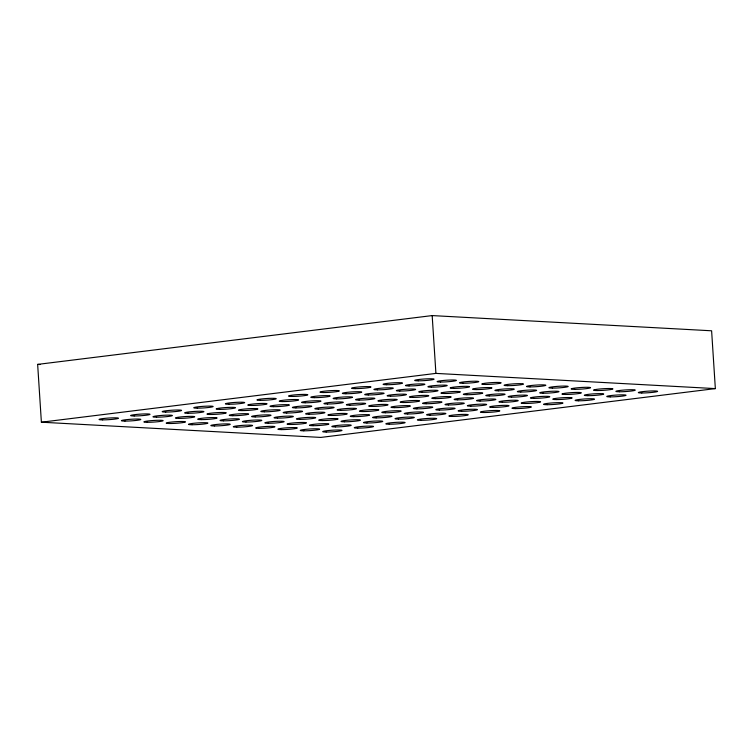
<?xml version="1.0" encoding="UTF-8"?>
<svg xmlns="http://www.w3.org/2000/svg" width="753" height="753" viewBox="0 0 753 753"><rect width="100%" height="100%" fill="white"/><g stroke="black" fill="none" stroke-linecap="round" stroke-linejoin="round"><path stroke-width="1.13" d="M37.65 364.396L432.175 315.582L711.613 330.793L715.35 388.604L320.825 437.418L41.387 422.207L37.65 364.396L39.994 364.527M41.387 422.207L435.912 373.394L715.35 388.604M432.175 315.582L435.912 373.394M326.162 432.034A9.685 0.809 -3.7 0 0 341.871 430.537A9.685 0.809 -3.7 0 0 328.976 430.471A9.685 0.809 -3.7 0 0 326.162 432.034M303.807 430.82A9.685 0.809 -3.7 0 0 319.517 429.323A9.685 0.809 -3.7 0 0 306.622 429.248A9.685 0.809 -3.7 0 0 303.807 430.82M259.098 428.382A9.685 0.809 -3.7 0 0 274.798 426.885A9.685 0.809 -3.7 0 0 261.912 426.819A9.685 0.809 -3.7 0 0 259.098 428.382M281.453 429.605A9.685 0.809 -3.7 0 0 297.162 428.109A9.685 0.809 -3.7 0 0 284.267 428.033A9.685 0.809 -3.7 0 0 281.453 429.605M214.389 425.953A9.685 0.809 -3.7 0 0 230.089 424.457A9.685 0.809 -3.7 0 0 217.203 424.381A9.685 0.809 -3.7 0 0 214.389 425.953M169.679 423.515A9.685 0.809 -3.7 0 0 185.379 422.019A9.685 0.809 -3.7 0 0 172.493 421.953A9.685 0.809 -3.7 0 0 169.679 423.515M192.034 424.739A9.685 0.809 -3.7 0 0 207.734 423.242A9.685 0.809 -3.7 0 0 194.848 423.167A9.685 0.809 -3.7 0 0 192.034 424.739M236.743 427.167A9.685 0.809 -3.7 0 0 252.443 425.671A9.685 0.809 -3.7 0 0 239.558 425.605A9.685 0.809 -3.7 0 0 236.743 427.167M124.96 421.087A9.685 0.809 -3.7 0 0 140.67 419.59A9.685 0.809 -3.7 0 0 127.784 419.515A9.685 0.809 -3.7 0 0 124.96 421.087M102.606 419.873A9.685 0.809 -3.7 0 0 118.315 418.376A9.685 0.809 -3.7 0 0 105.429 418.301A9.685 0.809 -3.7 0 0 102.606 419.873M147.324 422.301A9.685 0.809 -3.7 0 0 163.024 420.805A9.685 0.809 -3.7 0 0 150.139 420.739A9.685 0.809 -3.7 0 0 147.324 422.301M178.885 418.395A9.685 0.809 -3.7 0 0 194.585 416.898A9.685 0.809 -3.7 0 0 181.699 416.833A9.685 0.809 -3.7 0 0 178.885 418.395M201.239 419.619A9.685 0.809 -3.7 0 0 216.939 418.122A9.685 0.809 -3.7 0 0 204.054 418.047A9.685 0.809 -3.7 0 0 201.239 419.619M245.949 422.047A9.685 0.809 -3.7 0 0 261.658 420.55A9.685 0.809 -3.7 0 0 248.763 420.475A9.685 0.809 -3.7 0 0 245.949 422.047M357.722 428.128A9.685 0.809 -3.7 0 0 373.432 426.631A9.685 0.809 -3.7 0 0 360.546 426.565A9.685 0.809 -3.7 0 0 357.722 428.128M313.013 425.699A9.685 0.809 -3.7 0 0 328.722 424.203A9.685 0.809 -3.7 0 0 315.836 424.127A9.685 0.809 -3.7 0 0 313.013 425.699M134.175 415.967A9.685 0.809 -3.7 0 0 149.875 414.47A9.685 0.809 -3.7 0 0 136.99 414.395A9.685 0.809 -3.7 0 0 134.175 415.967M156.53 417.181A9.685 0.809 -3.7 0 0 172.23 415.684A9.685 0.809 -3.7 0 0 159.344 415.609A9.685 0.809 -3.7 0 0 156.53 417.181M223.594 420.833A9.685 0.809 -3.7 0 0 239.294 419.336A9.685 0.809 -3.7 0 0 226.408 419.261A9.685 0.809 -3.7 0 0 223.594 420.833M268.303 423.261A9.685 0.809 -3.7 0 0 284.013 421.765A9.685 0.809 -3.7 0 0 271.118 421.699A9.685 0.809 -3.7 0 0 268.303 423.261M335.367 426.913A9.685 0.809 -3.7 0 0 351.077 425.417A9.685 0.809 -3.7 0 0 338.191 425.341A9.685 0.809 -3.7 0 0 335.367 426.913M290.658 424.485A9.685 0.809 -3.7 0 0 306.367 422.979A9.685 0.809 -3.7 0 0 293.472 422.913A9.685 0.809 -3.7 0 0 290.658 424.485M255.154 416.927A9.685 0.809 -3.7 0 0 270.864 415.43A9.685 0.809 -3.7 0 0 257.968 415.355A9.685 0.809 -3.7 0 0 255.154 416.927M299.863 419.355A9.685 0.809 -3.7 0 0 315.573 417.859A9.685 0.809 -3.7 0 0 302.687 417.793A9.685 0.809 -3.7 0 0 299.863 419.355M366.927 423.007A9.685 0.809 -3.7 0 0 382.637 421.511A9.685 0.809 -3.7 0 0 369.751 421.445A9.685 0.809 -3.7 0 0 366.927 423.007M389.282 424.221A9.685 0.809 -3.7 0 0 404.992 422.725A9.685 0.809 -3.7 0 0 392.106 422.659A9.685 0.809 -3.7 0 0 389.282 424.221M420.842 420.315A9.685 0.809 -3.7 0 0 436.552 418.819A9.685 0.809 -3.7 0 0 423.666 418.753A9.685 0.809 -3.7 0 0 420.842 420.315M242.005 410.592A9.685 0.809 -3.7 0 0 257.714 409.095A9.685 0.809 -3.7 0 0 244.829 409.02A9.685 0.809 -3.7 0 0 242.005 410.592M331.424 415.458A9.685 0.809 -3.7 0 0 347.133 413.952A9.685 0.809 -3.7 0 0 334.247 413.886A9.685 0.809 -3.7 0 0 331.424 415.458M398.488 419.101A9.685 0.809 -3.7 0 0 414.197 417.604A9.685 0.809 -3.7 0 0 401.311 417.539A9.685 0.809 -3.7 0 0 398.488 419.101M353.778 416.673A9.685 0.809 -3.7 0 0 369.488 415.176A9.685 0.809 -3.7 0 0 356.602 415.101A9.685 0.809 -3.7 0 0 353.778 416.673M322.218 420.579A9.685 0.809 -3.7 0 0 337.928 419.082A9.685 0.809 -3.7 0 0 325.042 419.007A9.685 0.809 -3.7 0 0 322.218 420.579M188.09 413.275A9.685 0.809 -3.7 0 0 203.79 411.778A9.685 0.809 -3.7 0 0 190.904 411.712A9.685 0.809 -3.7 0 0 188.09 413.275M232.799 415.712A9.685 0.809 -3.7 0 0 248.509 414.216A9.685 0.809 -3.7 0 0 235.614 414.141A9.685 0.809 -3.7 0 0 232.799 415.712M165.735 412.06A9.685 0.809 -3.7 0 0 181.435 410.564A9.685 0.809 -3.7 0 0 168.55 410.489A9.685 0.809 -3.7 0 0 165.735 412.06M210.445 414.489A9.685 0.809 -3.7 0 0 226.154 412.992A9.685 0.809 -3.7 0 0 213.259 412.926A9.685 0.809 -3.7 0 0 210.445 414.489M277.509 418.141A9.685 0.809 -3.7 0 0 293.218 416.644A9.685 0.809 -3.7 0 0 280.332 416.578A9.685 0.809 -3.7 0 0 277.509 418.141M264.359 411.806A9.685 0.809 -3.7 0 0 280.069 410.31A9.685 0.809 -3.7 0 0 267.183 410.234A9.685 0.809 -3.7 0 0 264.359 411.806M309.069 414.235A9.685 0.809 -3.7 0 0 324.778 412.738A9.685 0.809 -3.7 0 0 311.893 412.672A9.685 0.809 -3.7 0 0 309.069 414.235M376.133 417.887A9.685 0.809 -3.7 0 0 391.842 416.39A9.685 0.809 -3.7 0 0 378.957 416.315A9.685 0.809 -3.7 0 0 376.133 417.887M197.295 408.154A9.685 0.809 -3.7 0 0 213.005 406.658A9.685 0.809 -3.7 0 0 200.11 406.582A9.685 0.809 -3.7 0 0 197.295 408.154M219.65 409.368A9.685 0.809 -3.7 0 0 235.36 407.872A9.685 0.809 -3.7 0 0 222.464 407.806A9.685 0.809 -3.7 0 0 219.65 409.368M286.714 413.021A9.685 0.809 -3.7 0 0 302.424 411.524A9.685 0.809 -3.7 0 0 289.538 411.449A9.685 0.809 -3.7 0 0 286.714 413.021M344.573 421.793A9.685 0.809 -3.7 0 0 360.282 420.296A9.685 0.809 -3.7 0 0 347.397 420.221A9.685 0.809 -3.7 0 0 344.573 421.793M385.338 412.766A9.685 0.809 -3.7 0 0 401.048 411.27A9.685 0.809 -3.7 0 0 388.162 411.194A9.685 0.809 -3.7 0 0 385.338 412.766M407.702 413.981A9.685 0.809 -3.7 0 0 423.402 412.484A9.685 0.809 -3.7 0 0 410.517 412.418A9.685 0.809 -3.7 0 0 407.702 413.981M430.057 415.195A9.685 0.809 -3.7 0 0 445.757 413.698A9.685 0.809 -3.7 0 0 432.871 413.632A9.685 0.809 -3.7 0 0 430.057 415.195M340.629 410.329A9.685 0.809 -3.7 0 0 356.338 408.832A9.685 0.809 -3.7 0 0 343.453 408.766A9.685 0.809 -3.7 0 0 340.629 410.329M260.416 400.342A9.685 0.809 -3.7 0 0 276.125 398.845A9.685 0.809 -3.7 0 0 263.239 398.779A9.685 0.809 -3.7 0 0 260.416 400.342M439.263 410.074A9.685 0.809 -3.7 0 0 454.963 408.578A9.685 0.809 -3.7 0 0 442.077 408.512A9.685 0.809 -3.7 0 0 439.263 410.074M483.972 412.512A9.685 0.809 -3.7 0 0 499.672 411.016A9.685 0.809 -3.7 0 0 486.786 410.94A9.685 0.809 -3.7 0 0 483.972 412.512M372.198 406.432A9.685 0.809 -3.7 0 0 387.899 404.926A9.685 0.809 -3.7 0 0 375.013 404.86A9.685 0.809 -3.7 0 0 372.198 406.432M327.48 403.994A9.685 0.809 -3.7 0 0 343.189 402.497A9.685 0.809 -3.7 0 0 330.303 402.422A9.685 0.809 -3.7 0 0 327.48 403.994M305.125 402.78A9.685 0.809 -3.7 0 0 320.834 401.283A9.685 0.809 -3.7 0 0 307.949 401.208A9.685 0.809 -3.7 0 0 305.125 402.78M295.92 407.9A9.685 0.809 -3.7 0 0 311.629 406.404A9.685 0.809 -3.7 0 0 298.743 406.328A9.685 0.809 -3.7 0 0 295.92 407.9M228.856 404.248A9.685 0.809 -3.7 0 0 244.565 402.751A9.685 0.809 -3.7 0 0 231.679 402.686A9.685 0.809 -3.7 0 0 228.856 404.248M273.565 406.686A9.685 0.809 -3.7 0 0 289.274 405.189A9.685 0.809 -3.7 0 0 276.389 405.114A9.685 0.809 -3.7 0 0 273.565 406.686M318.274 409.114A9.685 0.809 -3.7 0 0 333.984 407.618A9.685 0.809 -3.7 0 0 321.098 407.552A9.685 0.809 -3.7 0 0 318.274 409.114M362.984 411.552A9.685 0.809 -3.7 0 0 378.693 410.056A9.685 0.809 -3.7 0 0 365.807 409.98A9.685 0.809 -3.7 0 0 362.984 411.552M452.412 416.418A9.685 0.809 -3.7 0 0 468.112 414.922A9.685 0.809 -3.7 0 0 455.226 414.847A9.685 0.809 -3.7 0 0 452.412 416.418M547.092 404.7A9.685 0.809 -3.7 0 0 562.802 403.203A9.685 0.809 -3.7 0 0 549.916 403.128A9.685 0.809 -3.7 0 0 547.092 404.7M368.255 394.967A9.685 0.809 -3.7 0 0 383.955 393.471A9.685 0.809 -3.7 0 0 371.069 393.395A9.685 0.809 -3.7 0 0 368.255 394.967M457.673 399.834A9.685 0.809 -3.7 0 0 473.383 398.337A9.685 0.809 -3.7 0 0 460.488 398.262A9.685 0.809 -3.7 0 0 457.673 399.834M524.737 403.486A9.685 0.809 -3.7 0 0 540.447 401.989A9.685 0.809 -3.7 0 0 527.561 401.914A9.685 0.809 -3.7 0 0 524.737 403.486M480.028 401.048A9.685 0.809 -3.7 0 0 495.738 399.551A9.685 0.809 -3.7 0 0 482.842 399.485A9.685 0.809 -3.7 0 0 480.028 401.048M515.532 408.606A9.685 0.809 -3.7 0 0 531.241 407.109A9.685 0.809 -3.7 0 0 518.346 407.034A9.685 0.809 -3.7 0 0 515.532 408.606M448.468 404.954A9.685 0.809 -3.7 0 0 464.168 403.457A9.685 0.809 -3.7 0 0 451.282 403.392A9.685 0.809 -3.7 0 0 448.468 404.954M493.177 407.392A9.685 0.809 -3.7 0 0 508.887 405.895A9.685 0.809 -3.7 0 0 495.992 405.82A9.685 0.809 -3.7 0 0 493.177 407.392M314.33 397.659A9.685 0.809 -3.7 0 0 330.04 396.163A9.685 0.809 -3.7 0 0 317.154 396.087A9.685 0.809 -3.7 0 0 314.33 397.659M359.049 400.088A9.685 0.809 -3.7 0 0 374.749 398.591A9.685 0.809 -3.7 0 0 361.864 398.525A9.685 0.809 -3.7 0 0 359.049 400.088M291.976 396.436A9.685 0.809 -3.7 0 0 307.685 394.939A9.685 0.809 -3.7 0 0 294.8 394.873A9.685 0.809 -3.7 0 0 291.976 396.436M336.695 398.874A9.685 0.809 -3.7 0 0 352.395 397.377A9.685 0.809 -3.7 0 0 339.509 397.302A9.685 0.809 -3.7 0 0 336.695 398.874M403.759 402.526A9.685 0.809 -3.7 0 0 419.459 401.029A9.685 0.809 -3.7 0 0 406.573 400.954A9.685 0.809 -3.7 0 0 403.759 402.526M381.404 401.302A9.685 0.809 -3.7 0 0 397.104 399.805A9.685 0.809 -3.7 0 0 384.218 399.739A9.685 0.809 -3.7 0 0 381.404 401.302M390.609 396.182A9.685 0.809 -3.7 0 0 406.309 394.685A9.685 0.809 -3.7 0 0 393.424 394.619A9.685 0.809 -3.7 0 0 390.609 396.182M435.319 398.619A9.685 0.809 -3.7 0 0 451.028 397.123A9.685 0.809 -3.7 0 0 438.133 397.047A9.685 0.809 -3.7 0 0 435.319 398.619M502.383 402.262A9.685 0.809 -3.7 0 0 518.092 400.765A9.685 0.809 -3.7 0 0 505.207 400.7A9.685 0.809 -3.7 0 0 502.383 402.262M323.545 392.539A9.685 0.809 -3.7 0 0 339.245 391.033A9.685 0.809 -3.7 0 0 326.36 390.967A9.685 0.809 -3.7 0 0 323.545 392.539M345.9 393.753A9.685 0.809 -3.7 0 0 361.6 392.257A9.685 0.809 -3.7 0 0 348.714 392.181A9.685 0.809 -3.7 0 0 345.9 393.753M412.964 397.405A9.685 0.809 -3.7 0 0 428.664 395.899A9.685 0.809 -3.7 0 0 415.778 395.833A9.685 0.809 -3.7 0 0 412.964 397.405M470.823 406.168A9.685 0.809 -3.7 0 0 486.532 404.672A9.685 0.809 -3.7 0 0 473.637 404.606A9.685 0.809 -3.7 0 0 470.823 406.168M282.77 401.565A9.685 0.809 -3.7 0 0 298.48 400.069A9.685 0.809 -3.7 0 0 285.594 399.994A9.685 0.809 -3.7 0 0 282.77 401.565M349.834 405.208A9.685 0.809 -3.7 0 0 365.544 403.712A9.685 0.809 -3.7 0 0 352.658 403.646A9.685 0.809 -3.7 0 0 349.834 405.208M394.553 407.646A9.685 0.809 -3.7 0 0 410.253 406.149A9.685 0.809 -3.7 0 0 397.368 406.074A9.685 0.809 -3.7 0 0 394.553 407.646M461.617 411.289A9.685 0.809 -3.7 0 0 477.317 409.792A9.685 0.809 -3.7 0 0 464.432 409.726A9.685 0.809 -3.7 0 0 461.617 411.289M416.908 408.86A9.685 0.809 -3.7 0 0 432.608 407.364A9.685 0.809 -3.7 0 0 419.722 407.288A9.685 0.809 -3.7 0 0 416.908 408.86M426.113 403.74A9.685 0.809 -3.7 0 0 441.813 402.243A9.685 0.809 -3.7 0 0 428.928 402.168A9.685 0.809 -3.7 0 0 426.113 403.74M251.21 405.462A9.685 0.809 -3.7 0 0 266.92 403.966A9.685 0.809 -3.7 0 0 254.034 403.9A9.685 0.809 -3.7 0 0 251.21 405.462M597.073 390.553A9.685 0.809 -3.7 0 0 612.773 389.056A9.685 0.809 -3.7 0 0 599.887 388.981A9.685 0.809 -3.7 0 0 597.073 390.553M578.652 400.794A9.685 0.809 -3.7 0 0 594.362 399.297A9.685 0.809 -3.7 0 0 581.476 399.222A9.685 0.809 -3.7 0 0 578.652 400.794M533.943 398.365A9.685 0.809 -3.7 0 0 549.652 396.869A9.685 0.809 -3.7 0 0 536.767 396.793A9.685 0.809 -3.7 0 0 533.943 398.365M355.105 388.633A9.685 0.809 -3.7 0 0 370.805 387.136A9.685 0.809 -3.7 0 0 357.92 387.061A9.685 0.809 -3.7 0 0 355.105 388.633M422.169 392.275A9.685 0.809 -3.7 0 0 437.879 390.779A9.685 0.809 -3.7 0 0 424.984 390.713A9.685 0.809 -3.7 0 0 422.169 392.275M466.879 394.713A9.685 0.809 -3.7 0 0 482.588 393.217A9.685 0.809 -3.7 0 0 469.703 393.141A9.685 0.809 -3.7 0 0 466.879 394.713M399.815 391.061A9.685 0.809 -3.7 0 0 415.524 389.565A9.685 0.809 -3.7 0 0 402.629 389.499A9.685 0.809 -3.7 0 0 399.815 391.061M431.375 387.155A9.685 0.809 -3.7 0 0 447.084 385.658A9.685 0.809 -3.7 0 0 434.199 385.592A9.685 0.809 -3.7 0 0 431.375 387.155M485.29 384.472A9.685 0.809 -3.7 0 0 500.999 382.976A9.685 0.809 -3.7 0 0 488.113 382.901A9.685 0.809 -3.7 0 0 485.29 384.472M476.084 389.593A9.685 0.809 -3.7 0 0 491.794 388.096A9.685 0.809 -3.7 0 0 478.908 388.021A9.685 0.809 -3.7 0 0 476.084 389.593M498.439 390.807A9.685 0.809 -3.7 0 0 514.148 389.31A9.685 0.809 -3.7 0 0 501.263 389.235A9.685 0.809 -3.7 0 0 498.439 390.807M386.666 384.727A9.685 0.809 -3.7 0 0 402.375 383.23A9.685 0.809 -3.7 0 0 389.48 383.155A9.685 0.809 -3.7 0 0 386.666 384.727M453.73 388.379A9.685 0.809 -3.7 0 0 469.439 386.873A9.685 0.809 -3.7 0 0 456.553 386.807A9.685 0.809 -3.7 0 0 453.73 388.379M409.02 385.941A9.685 0.809 -3.7 0 0 424.73 384.444A9.685 0.809 -3.7 0 0 411.835 384.369A9.685 0.809 -3.7 0 0 409.02 385.941M587.858 395.673A9.685 0.809 -3.7 0 0 603.567 394.177A9.685 0.809 -3.7 0 0 590.681 394.101A9.685 0.809 -3.7 0 0 587.858 395.673M574.708 389.339A9.685 0.809 -3.7 0 0 590.418 387.842A9.685 0.809 -3.7 0 0 577.532 387.767A9.685 0.809 -3.7 0 0 574.708 389.339M619.427 391.767A9.685 0.809 -3.7 0 0 635.127 390.27A9.685 0.809 -3.7 0 0 622.242 390.195A9.685 0.809 -3.7 0 0 619.427 391.767M552.354 388.115A9.685 0.809 -3.7 0 0 568.063 386.618A9.685 0.809 -3.7 0 0 555.177 386.553A9.685 0.809 -3.7 0 0 552.354 388.115M462.935 383.249A9.685 0.809 -3.7 0 0 478.644 381.752A9.685 0.809 -3.7 0 0 465.759 381.686A9.685 0.809 -3.7 0 0 462.935 383.249M543.148 393.235A9.685 0.809 -3.7 0 0 558.858 391.739A9.685 0.809 -3.7 0 0 545.972 391.673A9.685 0.809 -3.7 0 0 543.148 393.235M641.782 392.981A9.685 0.809 -3.7 0 0 657.482 391.485A9.685 0.809 -3.7 0 0 644.596 391.419A9.685 0.809 -3.7 0 0 641.782 392.981M529.999 386.901A9.685 0.809 -3.7 0 0 545.709 385.404A9.685 0.809 -3.7 0 0 532.823 385.338A9.685 0.809 -3.7 0 0 529.999 386.901M610.212 396.887A9.685 0.809 -3.7 0 0 625.922 395.391A9.685 0.809 -3.7 0 0 613.036 395.325A9.685 0.809 -3.7 0 0 610.212 396.887M377.46 389.847A9.685 0.809 -3.7 0 0 393.16 388.35A9.685 0.809 -3.7 0 0 380.274 388.275A9.685 0.809 -3.7 0 0 377.46 389.847M444.524 393.499A9.685 0.809 -3.7 0 0 460.234 392.002A9.685 0.809 -3.7 0 0 447.338 391.927A9.685 0.809 -3.7 0 0 444.524 393.499M489.234 395.927A9.685 0.809 -3.7 0 0 504.943 394.431A9.685 0.809 -3.7 0 0 492.057 394.365A9.685 0.809 -3.7 0 0 489.234 395.927M556.298 399.579A9.685 0.809 -3.7 0 0 572.007 398.083A9.685 0.809 -3.7 0 0 559.121 398.008A9.685 0.809 -3.7 0 0 556.298 399.579M511.588 397.142A9.685 0.809 -3.7 0 0 527.298 395.645A9.685 0.809 -3.7 0 0 514.412 395.579A9.685 0.809 -3.7 0 0 511.588 397.142M418.226 380.82A9.685 0.809 -3.7 0 0 433.935 379.324A9.685 0.809 -3.7 0 0 421.049 379.248A9.685 0.809 -3.7 0 0 418.226 380.82M440.58 382.035A9.685 0.809 -3.7 0 0 456.29 380.538A9.685 0.809 -3.7 0 0 443.404 380.472A9.685 0.809 -3.7 0 0 440.58 382.035M507.644 385.687A9.685 0.809 -3.7 0 0 523.354 384.19A9.685 0.809 -3.7 0 0 510.468 384.115A9.685 0.809 -3.7 0 0 507.644 385.687M520.794 392.021A9.685 0.809 -3.7 0 0 536.503 390.525A9.685 0.809 -3.7 0 0 523.617 390.459A9.685 0.809 -3.7 0 0 520.794 392.021M565.503 394.459A9.685 0.809 -3.7 0 0 581.212 392.962A9.685 0.809 -3.7 0 0 568.327 392.887A9.685 0.809 -3.7 0 0 565.503 394.459"/></g></svg>
